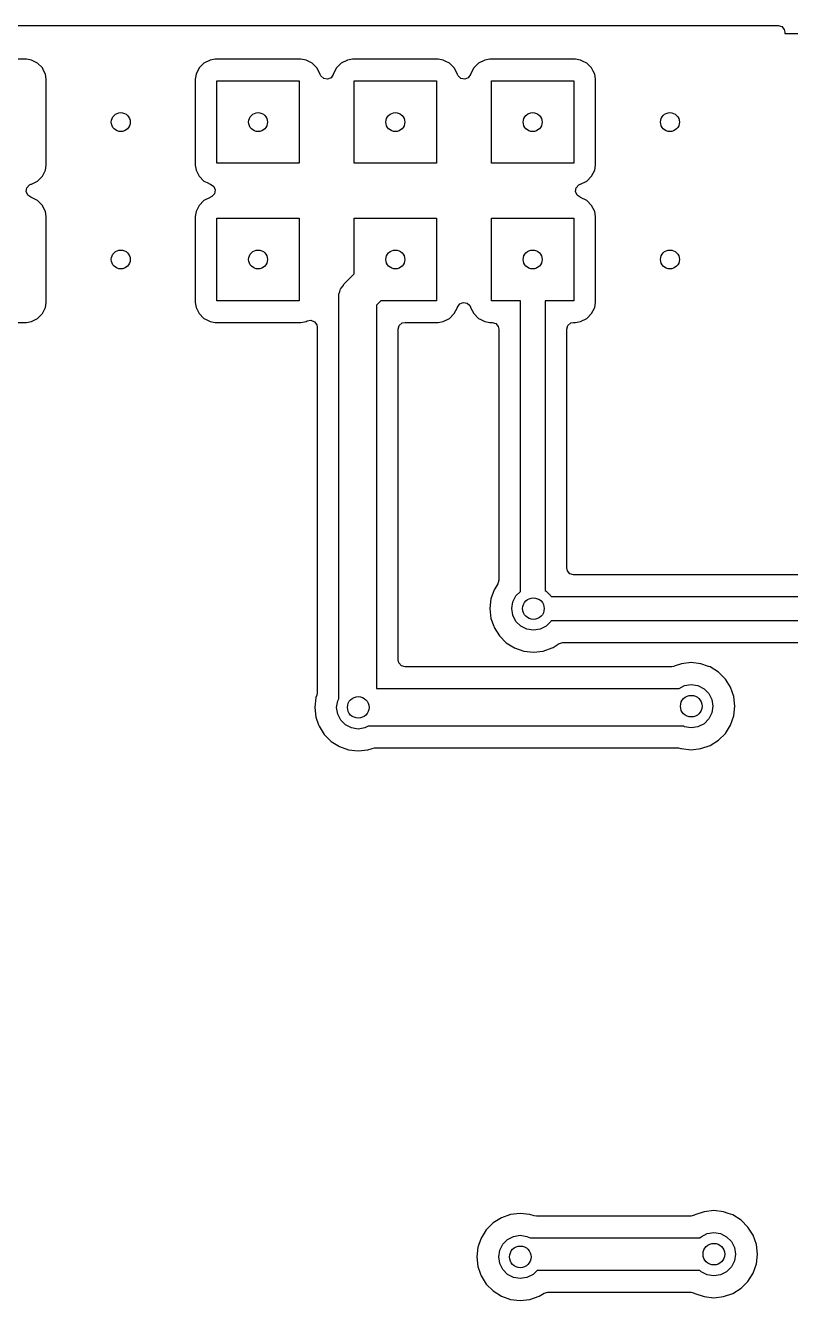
# Model space of a CAD drawing. Extents: x 0.23 to 2.97, y 0.23 to 2.17.
# Drawn here: x 1.831 to 2.388, y 1.242 to 2.17 of the extents above; entities that cross this region are included whole.
import ezdxf

# ---------------------------------------------------------------- set-up
doc = ezdxf.new("R2010")
doc.units = 0
doc.header["$MEASUREMENT"] = 0
doc.layers.add('BLACK', color=7, linetype='CONTINUOUS')

msp = doc.modelspace()

# ---------------------------------------------------------------- linework, layer by layer
at = {"layer": 'BLACK', "linetype": 'CONTINUOUS'}
for p, q in [((0.234665, 2.1703), (2.37873, 2.1703)), ((2.37873, 2.1703), (2.38141, 2.16951)), ((2.38141, 2.16951), (2.38325, 2.1674)), ((2.38325, 2.1674), (2.38369, 2.16533)), ((2.38369, 2.16533), (2.38369, 2.16455)), ((2.38369, 2.16455), (2.65103, 2.16455)), ((1.83124, 2.14577), (1.76876, 2.14577)), ((1.83493, 2.14518), (1.83124, 2.14577)), ((1.83124, 2.14577), (1.83124, 2.14577)), ((1.8364, 2.14444), (1.83493, 2.14518)), ((1.83938, 2.14292), (1.8364, 2.14444)), ((1.96507, 2.14518), (1.96062, 2.14292)), ((1.96876, 2.14577), (1.96507, 2.14518)), ((2.03124, 2.14577), (1.96876, 2.14577)), ((2.03493, 2.14518), (2.03124, 2.14577)), ((2.03124, 2.14577), (2.03124, 2.14577)), ((2.0364, 2.14444), (2.03493, 2.14518)), ((2.03938, 2.14292), (2.0364, 2.14444)), ((2.06507, 2.14518), (2.06062, 2.14292)), ((2.06876, 2.14577), (2.06507, 2.14518)), ((2.13124, 2.14577), (2.06876, 2.14577)), ((2.13493, 2.14518), (2.13124, 2.14577)), ((2.13124, 2.14577), (2.13124, 2.14577)), ((2.1364, 2.14444), (2.13493, 2.14518)), ((2.13938, 2.14292), (2.1364, 2.14444)), ((2.16507, 2.14518), (2.16062, 2.14292)), ((2.16876, 2.14577), (2.16507, 2.14518)), ((2.23124, 2.14577), (2.16876, 2.14577)), ((2.23493, 2.14518), (2.23124, 2.14577)), ((2.23124, 2.14577), (2.23124, 2.14577)), ((2.2364, 2.14444), (2.23493, 2.14518)), ((2.23938, 2.14292), (2.2364, 2.14444)), ((1.84292, 2.13938), (1.83938, 2.14292)), ((1.84405, 2.13716), (1.84292, 2.13938)), ((1.84518, 2.13493), (1.84405, 2.13716)), ((1.84577, 2.13124), (1.84518, 2.13493)), ((1.95482, 2.13493), (1.95423, 2.13124)), ((1.95708, 2.13938), (1.95482, 2.13493)), ((1.95482, 2.13493), (1.95482, 2.13493)), ((1.96062, 2.14292), (1.95708, 2.13938)), ((2.04292, 2.13938), (2.03938, 2.14292)), ((2.04518, 2.13493), (2.04292, 2.13938)), ((2.04528, 2.13463), (2.04518, 2.13493)), ((2.04575, 2.1336), (2.04528, 2.13463)), ((2.05472, 2.13463), (2.05314, 2.13232)), ((2.05482, 2.13493), (2.05472, 2.13463)), ((2.05708, 2.13938), (2.05482, 2.13493)), ((2.06062, 2.14292), (2.05708, 2.13938)), ((2.14292, 2.13938), (2.13938, 2.14292)), ((2.14518, 2.13493), (2.14292, 2.13938)), ((2.14528, 2.13463), (2.14518, 2.13493)), ((2.14575, 2.1336), (2.14528, 2.13463)), ((2.15472, 2.13463), (2.15314, 2.13232)), ((2.15482, 2.13493), (2.15472, 2.13463)), ((2.15708, 2.13938), (2.15482, 2.13493)), ((2.16062, 2.14292), (2.15708, 2.13938)), ((2.24292, 2.13938), (2.23938, 2.14292)), ((2.24405, 2.13716), (2.24292, 2.13938)), ((2.24518, 2.13493), (2.24405, 2.13716)), ((2.24577, 2.13124), (2.24518, 2.13493)), ((1.84577, 2.06876), (1.84577, 2.13124)), ((1.95423, 2.13124), (1.95423, 2.13124)), ((1.95423, 2.13124), (1.95423, 2.06876)), ((1.97, 2.07), (1.97, 2.13)), ((1.97, 2.13), (2.03, 2.13)), ((2.03, 2.13), (2.03, 2.07)), ((2.04781, 2.13171), (2.04575, 2.1336)), ((2.05057, 2.13123), (2.04781, 2.13171)), ((2.05314, 2.13232), (2.05057, 2.13123)), ((2.07, 2.07), (2.07, 2.13)), ((2.07, 2.13), (2.13, 2.13)), ((2.13, 2.13), (2.13, 2.07)), ((2.14781, 2.13171), (2.14575, 2.1336)), ((2.15057, 2.13123), (2.14781, 2.13171)), ((2.15314, 2.13232), (2.15057, 2.13123)), ((2.17, 2.07), (2.17, 2.13)), ((2.17, 2.13), (2.23, 2.13)), ((2.23, 2.13), (2.23, 2.07)), ((2.24577, 2.06876), (2.24577, 2.13124)), ((2.03, 2.07), (1.97, 2.07)), ((2.13, 2.07), (2.07, 2.07)), ((2.23, 2.07), (2.17, 2.07)), ((1.83938, 2.05708), (1.84292, 2.06062)), ((1.84292, 2.06062), (1.84518, 2.06507)), ((1.84518, 2.06507), (1.84577, 2.06876)), ((1.95423, 2.06876), (1.95482, 2.06507)), ((1.95482, 2.06507), (1.95708, 2.06062)), ((1.95708, 2.06062), (1.96062, 2.05708)), ((2.23938, 2.05708), (2.24292, 2.06062)), ((2.24292, 2.06062), (2.24518, 2.06507)), ((2.24518, 2.06507), (2.24577, 2.06876)), ((1.83123, 2.04943), (1.83171, 2.05219)), ((1.83171, 2.05219), (1.8336, 2.05425)), ((1.8336, 2.05425), (1.83463, 2.05472)), ((1.83463, 2.05472), (1.83493, 2.05482)), ((1.83493, 2.05482), (1.83938, 2.05708)), ((1.83493, 2.05482), (1.83493, 2.05482)), ((1.96062, 2.05708), (1.96288, 2.05593)), ((1.96288, 2.05593), (1.96507, 2.05482)), ((1.96507, 2.05482), (1.96507, 2.05482)), ((1.96507, 2.05482), (1.96537, 2.05472)), ((1.96537, 2.05472), (1.96768, 2.05314)), ((1.96768, 2.05314), (1.96877, 2.05057)), ((2.23123, 2.04943), (2.23171, 2.05219)), ((2.23171, 2.05219), (2.2336, 2.05425)), ((2.2336, 2.05425), (2.23463, 2.05472)), ((2.23463, 2.05472), (2.23493, 2.05482)), ((2.23493, 2.05482), (2.23938, 2.05708)), ((2.23493, 2.05482), (2.23493, 2.05482)), ((1.83232, 2.04686), (1.83123, 2.04943)), ((1.83463, 2.04528), (1.83232, 2.04686)), ((1.83493, 2.04518), (1.83463, 2.04528)), ((1.83938, 2.04292), (1.83493, 2.04518)), ((1.84292, 2.03938), (1.83938, 2.04292)), ((1.96062, 2.04292), (1.95708, 2.03938)), ((1.96507, 2.04518), (1.96062, 2.04292)), ((1.96537, 2.04528), (1.96507, 2.04518)), ((1.9664, 2.04575), (1.96537, 2.04528)), ((1.96829, 2.04781), (1.9664, 2.04575)), ((1.96877, 2.05057), (1.96829, 2.04781)), ((2.23232, 2.04686), (2.23123, 2.04943)), ((2.23463, 2.04528), (2.23232, 2.04686)), ((2.23493, 2.04518), (2.23463, 2.04528)), ((2.23938, 2.04292), (2.23493, 2.04518)), ((2.24292, 2.03938), (2.23938, 2.04292)), ((1.84405, 2.03716), (1.84292, 2.03938)), ((1.84518, 2.03493), (1.84405, 2.03716)), ((1.84577, 2.03124), (1.84518, 2.03493)), ((1.95482, 2.03493), (1.95423, 2.03124)), ((1.95708, 2.03938), (1.95482, 2.03493)), ((1.95482, 2.03493), (1.95482, 2.03493)), ((2.24405, 2.03716), (2.24292, 2.03938)), ((2.24518, 2.03493), (2.24405, 2.03716)), ((2.24577, 2.03124), (2.24518, 2.03493)), ((1.84577, 1.96876), (1.84577, 2.03124)), ((1.95423, 2.03124), (1.95423, 2.03124)), ((1.95423, 2.03124), (1.95423, 1.96876)), ((1.97, 1.97), (1.97, 2.03)), ((1.97, 2.03), (2.03, 2.03)), ((2.03, 2.03), (2.03, 1.97)), ((2.07, 1.98949), (2.07, 2.03)), ((2.07, 2.03), (2.13, 2.03)), ((2.13, 2.03), (2.13, 1.97)), ((2.17, 1.97), (2.17, 2.03)), ((2.17, 2.03), (2.23, 2.03)), ((2.23, 2.03), (2.23, 1.97)), ((2.24577, 1.96876), (2.24577, 2.03124)), ((2.0628, 1.98229), (2.07, 1.98949)), ((2.05895, 1.97481), (2.0596, 1.97669)), ((2.0596, 1.97669), (2.06016, 1.9786)), ((2.06016, 1.9786), (2.06033, 1.97883)), ((2.06033, 1.97883), (2.06042, 1.9791)), ((2.06042, 1.9791), (2.06165, 1.98067)), ((2.06165, 1.98067), (2.0628, 1.98229)), ((1.84518, 1.96507), (1.84577, 1.96876)), ((1.84577, 1.96876), (1.84577, 1.96876)), ((1.95423, 1.96876), (1.95482, 1.96507)), ((2.03, 1.97), (1.97, 1.97)), ((2.05876, 1.97254), (2.05888, 1.97396)), ((2.05876, 1.68032), (2.05876, 1.97254)), ((2.05887, 1.97425), (2.05892, 1.97441)), ((2.05888, 1.97396), (2.05887, 1.97425)), ((2.05892, 1.97441), (2.05895, 1.97481)), ((2.08949, 1.97), (2.08632, 1.96684)), ((2.13, 1.97), (2.08949, 1.97)), ((2.14528, 1.96537), (2.14686, 1.96768)), ((2.14686, 1.96768), (2.14943, 1.96877)), ((2.14943, 1.96877), (2.15219, 1.96829)), ((2.15219, 1.96829), (2.15425, 1.9664)), ((2.19114, 1.97), (2.17, 1.97)), ((2.19114, 1.75845), (2.19114, 1.97)), ((2.23, 1.97), (2.20906, 1.97)), ((2.20906, 1.97), (2.20906, 1.75898)), ((2.24518, 1.96507), (2.24577, 1.96876)), ((1.83938, 1.95708), (1.84292, 1.96062)), ((1.84292, 1.96062), (1.84518, 1.96507)), ((1.95482, 1.96507), (1.95708, 1.96062)), ((1.95708, 1.96062), (1.96062, 1.95708)), ((2.08632, 1.96684), (2.08632, 1.68778)), ((2.13938, 1.95708), (2.14292, 1.96062)), ((2.14292, 1.96062), (2.14518, 1.96507)), ((2.14518, 1.96507), (2.14528, 1.96537)), ((2.14518, 1.96507), (2.14518, 1.96507)), ((2.15425, 1.9664), (2.15472, 1.96537)), ((2.15472, 1.96537), (2.15482, 1.96507)), ((2.15482, 1.96507), (2.15708, 1.96062)), ((2.15708, 1.96062), (2.16062, 1.95708)), ((2.23938, 1.95708), (2.24292, 1.96062)), ((2.24292, 1.96062), (2.24518, 1.96507)), ((1.77813, 1.95423), (1.83124, 1.95423)), ((1.83124, 1.95423), (1.83493, 1.95482)), ((1.83124, 1.95423), (1.83124, 1.95423)), ((1.83493, 1.95482), (1.83938, 1.95708)), ((1.96062, 1.95708), (1.96214, 1.95631)), ((1.96214, 1.95631), (1.96507, 1.95482)), ((1.96507, 1.95482), (1.96876, 1.95423)), ((1.96876, 1.95423), (2.03124, 1.95423)), ((2.03124, 1.95423), (2.03493, 1.95482)), ((2.03493, 1.95482), (2.03578, 1.95525)), ((2.03578, 1.95525), (2.03853, 1.95577)), ((2.03853, 1.95577), (2.04112, 1.95472)), ((2.04112, 1.95472), (2.04273, 1.95243)), ((2.04273, 1.95243), (2.043, 1.95083)), ((2.043, 1.95083), (2.043, 1.68452)), ((2.10209, 1.94927), (2.10288, 1.95195)), ((2.10209, 1.70851), (2.10209, 1.94927)), ((2.10288, 1.95195), (2.10499, 1.95378)), ((2.10499, 1.95378), (2.10705, 1.95423)), ((2.10705, 1.95423), (2.13124, 1.95423)), ((2.13124, 1.95423), (2.13493, 1.95482)), ((2.13124, 1.95423), (2.13124, 1.95423)), ((2.13493, 1.95482), (2.13938, 1.95708)), ((2.16062, 1.95708), (2.16214, 1.95631)), ((2.16214, 1.95631), (2.16507, 1.95482)), ((2.16507, 1.95482), (2.16876, 1.95423)), ((2.16876, 1.95423), (2.17041, 1.95423)), ((2.17041, 1.95423), (2.1731, 1.95344)), ((2.1731, 1.95344), (2.17493, 1.95133)), ((2.17493, 1.95133), (2.17537, 1.94927)), ((2.17537, 1.94927), (2.17537, 1.76647)), ((2.22482, 1.94927), (2.22561, 1.95195)), ((2.22482, 1.77544), (2.22482, 1.94927)), ((2.22561, 1.95195), (2.22772, 1.95378)), ((2.22772, 1.95378), (2.22978, 1.95423)), ((2.22978, 1.95423), (2.23124, 1.95423)), ((2.23124, 1.95423), (2.23493, 1.95482)), ((2.23124, 1.95423), (2.23124, 1.95423)), ((2.23493, 1.95482), (2.23938, 1.95708)), ((2.22527, 1.77338), (2.22482, 1.77544)), ((2.2271, 1.77127), (2.22527, 1.77338)), ((2.17461, 1.76383), (2.17311, 1.76144)), ((2.17537, 1.76647), (2.17461, 1.76383)), ((2.22978, 1.77048), (2.2271, 1.77127)), ((2.70786, 1.77048), (2.22978, 1.77048)), ((2.17197, 1.75962), (2.16962, 1.75292)), ((2.17311, 1.76144), (2.17197, 1.75962)), ((2.18557, 1.75072), (2.1878, 1.75511)), ((2.1878, 1.75511), (2.19114, 1.75845)), ((2.20906, 1.75898), (2.2098, 1.7586)), ((2.2098, 1.7586), (2.21328, 1.75511)), ((2.21328, 1.75511), (2.21349, 1.75472)), ((2.21349, 1.75472), (2.70914, 1.75472)), ((2.16962, 1.75292), (2.16883, 1.74586)), ((2.16883, 1.74586), (2.16962, 1.7388)), ((2.16962, 1.75292), (2.16962, 1.75292)), ((2.1848, 1.74586), (2.18557, 1.75072)), ((2.18557, 1.74099), (2.1848, 1.74586)), ((2.16962, 1.7388), (2.17163, 1.73307)), ((2.1878, 1.7366), (2.18557, 1.74099)), ((2.19129, 1.73312), (2.1878, 1.7366)), ((2.21328, 1.7366), (2.2098, 1.73312)), ((2.21349, 1.737), (2.21328, 1.7366)), ((2.70547, 1.737), (2.21349, 1.737)), ((2.17163, 1.73307), (2.17197, 1.7321)), ((2.17197, 1.7321), (2.17197, 1.7321)), ((2.17197, 1.7321), (2.17575, 1.72608)), ((2.19568, 1.73088), (2.19129, 1.73312)), ((2.20054, 1.73011), (2.19568, 1.73088)), ((2.20541, 1.73088), (2.20054, 1.73011)), ((2.2098, 1.73312), (2.20541, 1.73088)), ((2.17575, 1.72608), (2.17575, 1.72608)), ((2.17575, 1.72608), (2.18077, 1.72106)), ((2.18077, 1.72106), (2.18077, 1.72106)), ((2.18077, 1.72106), (2.18678, 1.71728)), ((2.18678, 1.71728), (2.18678, 1.71728)), ((2.18678, 1.71728), (2.18678, 1.71728)), ((2.18678, 1.71728), (2.19349, 1.71494)), ((2.2076, 1.71494), (2.2143, 1.71728)), ((2.2143, 1.71728), (2.21484, 1.71762)), ((2.21484, 1.71762), (2.21938, 1.72047)), ((2.21938, 1.72047), (2.22202, 1.72123)), ((2.22202, 1.72123), (2.69689, 1.72123)), ((2.10254, 1.70645), (2.10209, 1.70851)), ((2.19349, 1.71494), (2.20054, 1.71414)), ((2.20054, 1.71414), (2.2076, 1.71494)), ((2.10437, 1.70433), (2.10254, 1.70645)), ((2.10705, 1.70355), (2.10437, 1.70433)), ((2.30127, 1.70355), (2.10705, 1.70355)), ((2.30291, 1.70383), (2.30127, 1.70355)), ((2.30311, 1.7039), (2.30291, 1.70383)), ((2.30849, 1.70578), (2.30311, 1.7039)), ((2.31554, 1.70657), (2.30849, 1.70578)), ((2.3226, 1.70578), (2.31554, 1.70657)), ((2.32818, 1.70383), (2.3226, 1.70578)), ((2.3293, 1.70343), (2.32818, 1.70383)), ((2.33532, 1.69965), (2.3293, 1.70343)), ((2.3293, 1.70343), (2.3293, 1.70343)), ((2.34034, 1.69463), (2.33532, 1.69965)), ((2.33532, 1.69965), (2.33532, 1.69965)), ((2.30664, 1.68778), (2.31068, 1.68984)), ((2.31068, 1.68984), (2.31554, 1.69061)), ((2.31554, 1.69061), (2.32041, 1.68984)), ((2.32041, 1.68984), (2.3248, 1.6876)), ((2.34412, 1.68862), (2.34034, 1.69463)), ((2.34034, 1.69463), (2.34034, 1.69463)), ((2.04208, 1.68106), (2.04128, 1.674)), ((2.04272, 1.68288), (2.04208, 1.68106)), ((2.043, 1.68452), (2.04272, 1.68288)), ((2.05802, 1.67887), (2.05876, 1.68032)), ((2.08632, 1.68778), (2.30664, 1.68778)), ((2.3248, 1.6876), (2.32828, 1.68411)), ((2.32828, 1.68411), (2.33052, 1.67972)), ((2.33052, 1.67972), (2.33129, 1.67486)), ((2.34646, 1.68192), (2.34412, 1.68862)), ((2.34412, 1.68862), (2.34412, 1.68862)), ((2.34412, 1.68862), (2.34412, 1.68862)), ((2.34726, 1.67486), (2.34646, 1.68192)), ((2.04128, 1.674), (2.04208, 1.66694)), ((2.05725, 1.674), (2.05802, 1.67887)), ((2.05802, 1.66913), (2.05725, 1.674)), ((2.33129, 1.67486), (2.33052, 1.66999)), ((2.34646, 1.6678), (2.34726, 1.67486)), ((2.04208, 1.66694), (2.0441, 1.66117)), ((2.0441, 1.66117), (2.04443, 1.66024)), ((2.06026, 1.66474), (2.05802, 1.66913)), ((2.06374, 1.66126), (2.06026, 1.66474)), ((2.06813, 1.65902), (2.06374, 1.66126)), ((2.3248, 1.66212), (2.32041, 1.65988)), ((2.32828, 1.6656), (2.3248, 1.66212)), ((2.33052, 1.66999), (2.32828, 1.6656)), ((2.34412, 1.6611), (2.34646, 1.6678)), ((2.04443, 1.66024), (2.04443, 1.66024)), ((2.04443, 1.66024), (2.0482, 1.65423)), ((2.0482, 1.65423), (2.0482, 1.65423)), ((2.0482, 1.65423), (2.05323, 1.6492)), ((2.073, 1.65825), (2.06813, 1.65902)), ((2.07787, 1.65902), (2.073, 1.65825)), ((2.08022, 1.66022), (2.07787, 1.65902)), ((2.31001, 1.66022), (2.08022, 1.66022)), ((2.31068, 1.65988), (2.31001, 1.66022)), ((2.31554, 1.65911), (2.31068, 1.65988)), ((2.32041, 1.65988), (2.31554, 1.65911)), ((2.33532, 1.65006), (2.34034, 1.65508)), ((2.34034, 1.65508), (2.34412, 1.6611)), ((2.05323, 1.6492), (2.05323, 1.6492)), ((2.05323, 1.6492), (2.05924, 1.64543)), ((2.05924, 1.64543), (2.05924, 1.64543)), ((2.05924, 1.64543), (2.05924, 1.64543)), ((2.05924, 1.64543), (2.06594, 1.64308)), ((2.06594, 1.64308), (2.073, 1.64228)), ((2.073, 1.64228), (2.08006, 1.64308)), ((2.08006, 1.64308), (2.08318, 1.64417)), ((2.08318, 1.64417), (2.08482, 1.64445)), ((2.08482, 1.64445), (2.30617, 1.64445)), ((2.30617, 1.64445), (2.30781, 1.64417)), ((2.30781, 1.64417), (2.30849, 1.64394)), ((2.30849, 1.64394), (2.31554, 1.64314)), ((2.31554, 1.64314), (2.3226, 1.64394)), ((2.3226, 1.64394), (2.3293, 1.64628)), ((2.3293, 1.64628), (2.33532, 1.65006)), ((2.17724, 1.30257), (2.17123, 1.2988)), ((2.18394, 1.30492), (2.17724, 1.30257)), ((2.17724, 1.30257), (2.17724, 1.30257)), ((2.191, 1.30572), (2.18394, 1.30492)), ((2.18394, 1.30492), (2.18394, 1.30492)), ((2.18394, 1.30492), (2.18394, 1.30492)), ((2.19806, 1.30492), (2.191, 1.30572)), ((2.20109, 1.30386), (2.19806, 1.30492)), ((2.20273, 1.30358), (2.20109, 1.30386)), ((2.31523, 1.30358), (2.20273, 1.30358)), ((2.31786, 1.30434), (2.31523, 1.30358)), ((2.31824, 1.30457), (2.31786, 1.30434)), ((2.32494, 1.30692), (2.31824, 1.30457)), ((2.332, 1.30772), (2.32494, 1.30692)), ((2.32494, 1.30692), (2.32494, 1.30692)), ((2.32494, 1.30692), (2.32494, 1.30692)), ((2.33906, 1.30692), (2.332, 1.30772)), ((2.3425, 1.30572), (2.33906, 1.30692)), ((2.34576, 1.30457), (2.3425, 1.30572)), ((2.35177, 1.3008), (2.34576, 1.30457)), ((2.34576, 1.30457), (2.34576, 1.30457)), ((2.3568, 1.29577), (2.35177, 1.3008)), ((2.35177, 1.3008), (2.35177, 1.3008)), ((2.1662, 1.29377), (2.16243, 1.28776)), ((2.17123, 1.2988), (2.1662, 1.29377)), ((2.1662, 1.29377), (2.1662, 1.29377)), ((2.17123, 1.2988), (2.17123, 1.2988)), ((2.32274, 1.28874), (2.32713, 1.29098)), ((2.32713, 1.29098), (2.332, 1.29175)), ((2.332, 1.29175), (2.33687, 1.29098)), ((2.33687, 1.29098), (2.34126, 1.28874)), ((2.36057, 1.28976), (2.3568, 1.29577)), ((2.3568, 1.29577), (2.3568, 1.29577)), ((2.16008, 1.28106), (2.15928, 1.274)), ((2.16078, 1.28306), (2.16008, 1.28106)), ((2.16243, 1.28776), (2.16078, 1.28306)), ((2.16243, 1.28776), (2.16243, 1.28776)), ((2.17602, 1.27887), (2.17826, 1.28326)), ((2.17826, 1.28326), (2.18174, 1.28674)), ((2.18174, 1.28674), (2.18613, 1.28898)), ((2.18613, 1.28898), (2.191, 1.28975)), ((2.191, 1.28975), (2.19587, 1.28898)), ((2.19587, 1.28898), (2.19816, 1.28781)), ((2.19816, 1.28781), (2.32181, 1.28781)), ((2.32181, 1.28781), (2.32274, 1.28874)), ((2.34126, 1.28874), (2.34474, 1.28526)), ((2.34474, 1.28526), (2.34698, 1.28087)), ((2.34698, 1.28087), (2.34775, 1.276)), ((2.36292, 1.28306), (2.36057, 1.28976)), ((2.36057, 1.28976), (2.36057, 1.28976)), ((2.36057, 1.28976), (2.36057, 1.28976)), ((2.36372, 1.276), (2.36292, 1.28306)), ((2.15928, 1.274), (2.16008, 1.26694)), ((2.17525, 1.274), (2.17602, 1.27887)), ((2.17602, 1.26913), (2.17525, 1.274)), ((2.34775, 1.276), (2.34698, 1.27113)), ((2.36292, 1.26894), (2.36372, 1.276)), ((2.16008, 1.26694), (2.16173, 1.26224)), ((2.16173, 1.26224), (2.16243, 1.26024)), ((2.17826, 1.26474), (2.17602, 1.26913)), ((2.18174, 1.26126), (2.17826, 1.26474)), ((2.20319, 1.26419), (2.20026, 1.26126)), ((2.32181, 1.26419), (2.20319, 1.26419)), ((2.32274, 1.26326), (2.32181, 1.26419)), ((2.32713, 1.26102), (2.32274, 1.26326)), ((2.34126, 1.26326), (2.33687, 1.26102)), ((2.34474, 1.26674), (2.34126, 1.26326)), ((2.34698, 1.27113), (2.34474, 1.26674)), ((2.3568, 1.25623), (2.36057, 1.26224)), ((2.36057, 1.26224), (2.36292, 1.26894)), ((2.16243, 1.26024), (2.16243, 1.26024)), ((2.16243, 1.26024), (2.1662, 1.25423)), ((2.1662, 1.25423), (2.1662, 1.25423)), ((2.1662, 1.25423), (2.17123, 1.2492)), ((2.18613, 1.25902), (2.18174, 1.26126)), ((2.191, 1.25825), (2.18613, 1.25902)), ((2.19587, 1.25902), (2.191, 1.25825)), ((2.20026, 1.26126), (2.19587, 1.25902)), ((2.332, 1.26025), (2.32713, 1.26102)), ((2.33687, 1.26102), (2.332, 1.26025)), ((2.35177, 1.2512), (2.3568, 1.25623)), ((2.17123, 1.2492), (2.17123, 1.2492)), ((2.17123, 1.2492), (2.17724, 1.24543)), ((2.17724, 1.24543), (2.17724, 1.24543)), ((2.17724, 1.24543), (2.17724, 1.24543)), ((2.17724, 1.24543), (2.18394, 1.24308)), ((2.19806, 1.24308), (2.20476, 1.24543)), ((2.20476, 1.24543), (2.20832, 1.24766)), ((2.20832, 1.24766), (2.21096, 1.24842)), ((2.21096, 1.24842), (2.31523, 1.24842)), ((2.31523, 1.24842), (2.31786, 1.24766)), ((2.31786, 1.24766), (2.31824, 1.24743)), ((2.31824, 1.24743), (2.32494, 1.24508)), ((2.32494, 1.24508), (2.332, 1.24428)), ((2.332, 1.24428), (2.33906, 1.24508)), ((2.33906, 1.24508), (2.34576, 1.24743)), ((2.34576, 1.24743), (2.35177, 1.2512)), ((2.18394, 1.24308), (2.191, 1.24228)), ((2.191, 1.24228), (2.19806, 1.24308))]:
    msp.add_line(p, q, dxfattribs=at)
at = {"layer": 'BLACK'}
for centre, radius in [((1.9, 2.1), 0.00689), ((2, 2.1), 0.00689), ((2.1, 2.1), 0.00689), ((2.2, 2.1), 0.00689), ((2.3, 2.1), 0.00689), ((1.9, 2), 0.00689), ((2, 2), 0.00689), ((2.1, 2), 0.00689), ((2.2, 2), 0.00689), ((2.3, 2), 0.00689), ((2.20054, 1.74586), 0.007874), ((2.073, 1.674), 0.007874), ((2.31554, 1.67486), 0.007874), ((2.191, 1.274), 0.007874), ((2.332, 1.276), 0.007874)]:
    msp.add_circle(centre, radius, dxfattribs=at)

doc.saveas('drawing.dxf')
